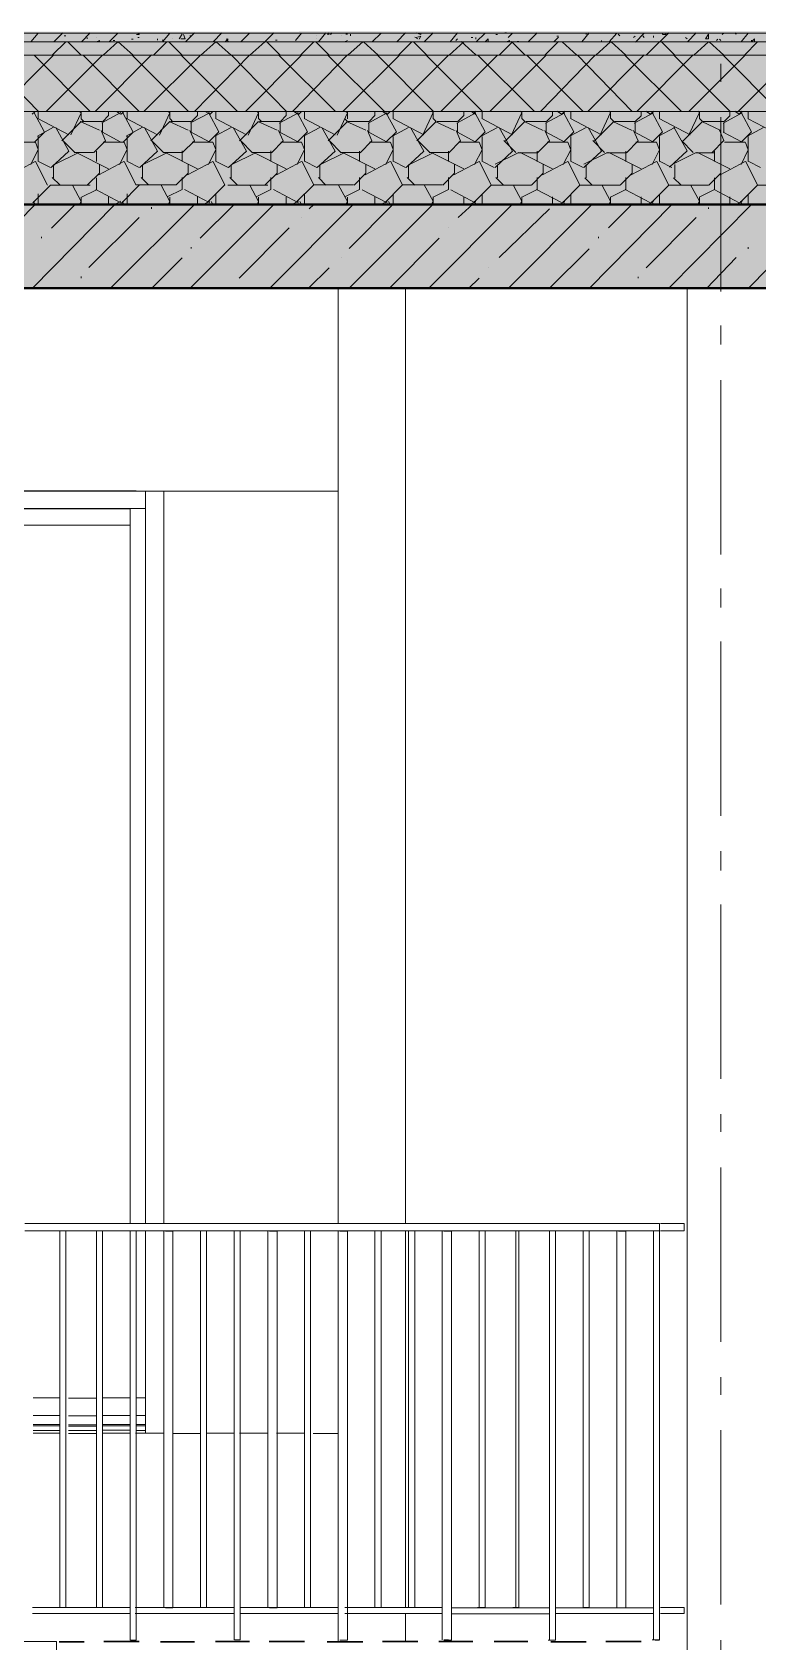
# Model space of a CAD drawing. Header units: millimetres. Extents: x -135211 to 49383, y -8033 to 228499.
# Drawn here: x -9722 to -7641, y 57055 to 61668 of the extents above; entities that cross this region are included whole.
import ezdxf

# ---------------------------------------------------------------- set-up
doc = ezdxf.new("R2010")
doc.units = ezdxf.units.MM
doc.layers.add('PDF _Геометрия', color=7, linetype='Continuous', true_color=0x1d1d1d)
doc.layers.add('PDF _Сплошная заливка', color=7, linetype='Continuous', true_color=0xffffff)

msp = doc.modelspace()

# ---------------------------------------------------------------- hatches: boundary and pattern name
at = {"layer": 'PDF _Сплошная заливка', "transparency": 33554559}
h = msp.add_hatch(color=256, dxfattribs=at)
h.paths.add_polyline_path([(-25691.9, 61763.6), (-25780.5, 61766.9), (-25912.9, 61766.9), (-25912.9, 61742.4), (-25806.2, 61742.4), (-25691.9, 61738.2), (-25581.8, 61734), (-25353.2, 61725.5), (-25243.2, 61721.3), (-25014.6, 61712.8), (-24904.5, 61708.6), (-24676, 61700.1), (-24565.9, 61695.9), (-24451.6, 61691.6), (-24341.5, 61687.4), (-24227.2, 61683.2), (-24117.2, 61679), (-24002.9, 61674.7), (-23892.8, 61670.5), (-23892.8, 61695.9), (-24002.9, 61700.1), (-24117.2, 61704.3), (-24227.2, 61708.6), (-24455.8, 61717), (-24565.9, 61721.3), (-24680.2, 61725.5), (-24790.2, 61729.7), (-25018.8, 61738.2), (-25128.9, 61742.4), (-25243.2, 61746.7), (-25353.2, 61750.9), (-25581.8, 61759.4)])
h.paths.add_polyline_path([(-263.8, 61742.4), (-263.8, 61766.9), (-569.8, 61766.9), (-763.3, 61763.6), (-1017.3, 61759.4), (-1267.1, 61755.1), (-1521.1, 61750.9), (-2020.6, 61742.4), (-2274.5, 61738.2), (-2524.3, 61734), (-2778.3, 61729.7), (-3028, 61725.5), (-3282, 61721.3), (-3781.5, 61712.8), (-4035.5, 61708.6), (-4285.3, 61704.3), (-4539.2, 61700.1), (-5038.7, 61691.6), (-5292.7, 61687.4), (-5542.5, 61683.2), (-5796.5, 61679), (-6046.2, 61674.7), (-6300.2, 61670.5), (-22601.7, 61666.3), (-22601.7, 61640.9), (-6300.2, 61645.1), (-6046.2, 61649.3), (-5796.5, 61653.6), (-5542.5, 61657.8), (-5292.7, 61662), (-5038.7, 61666.3), (-4539.2, 61674.7), (-4285.3, 61679), (-4035.5, 61683.2), (-3781.5, 61687.4), (-3282, 61695.9), (-3028, 61700.1), (-2778.3, 61704.3), (-2524.3, 61708.6), (-2274.5, 61712.8), (-2020.6, 61717), (-1521.1, 61725.5), (-1267.1, 61729.7), (-1017.3, 61734), (-763.3, 61738.2), (-513.6, 61742.4)])
h = msp.add_hatch(color=256, dxfattribs=at)
h.paths.add_polyline_path([(-25691.9, 61738.2), (-25779.1, 61741.4), (-25912.9, 61741.4), (-25912.9, 61704.3), (-25806.2, 61704.3), (-25691.9, 61700.1), (-25581.8, 61695.9), (-25353.2, 61687.4), (-25243.2, 61683.2), (-25014.6, 61674.7), (-24904.5, 61670.5), (-24676, 61662), (-24565.9, 61657.8), (-24451.6, 61653.6), (-24341.5, 61649.3), (-24227.2, 61645.1), (-24117.2, 61640.9), (-24002.9, 61636.6), (-23892.8, 61632.4), (-23892.8, 61670.5), (-24002.9, 61674.7), (-24117.2, 61679), (-24227.2, 61683.2), (-24455.8, 61691.6), (-24565.9, 61695.9), (-24680.2, 61700.1), (-24790.2, 61704.3), (-25018.8, 61712.8), (-25128.9, 61717), (-25243.2, 61721.3), (-25353.2, 61725.5), (-25581.8, 61734)])
h.paths.add_polyline_path([(-263.8, 61704.3), (-263.8, 61741.4), (-572.7, 61741.4), (-763.3, 61738.2), (-1017.3, 61734), (-1267.1, 61729.7), (-1521.1, 61725.5), (-2020.6, 61717), (-2274.5, 61712.8), (-2524.3, 61708.6), (-2778.3, 61704.3), (-3028, 61700.1), (-3282, 61695.9), (-3781.5, 61687.4), (-4035.5, 61683.2), (-4285.3, 61679), (-4539.2, 61674.7), (-5038.7, 61666.3), (-5292.7, 61662), (-5542.5, 61657.8), (-5796.5, 61653.6), (-6046.2, 61649.3), (-6300.2, 61645.1), (-22601.7, 61640.9), (-22601.7, 61602.8), (-6300.2, 61607), (-6046.2, 61611.2), (-5796.5, 61615.5), (-5542.5, 61619.7), (-5292.7, 61623.9), (-5038.7, 61628.2), (-4539.2, 61636.6), (-4285.3, 61640.9), (-4035.5, 61645.1), (-3781.5, 61649.3), (-3282, 61657.8), (-3028, 61662), (-2778.3, 61666.3), (-2524.3, 61670.5), (-2274.5, 61674.7), (-2020.6, 61679), (-1521.1, 61687.4), (-1267.1, 61691.6), (-1017.3, 61695.9), (-763.3, 61700.1), (-513.6, 61704.3)])
h = msp.add_hatch(color=256, dxfattribs=at)
h.paths.add_polyline_path([(-25691.9, 61700.1), (-25779.3, 61703.4), (-25912.9, 61703.4), (-25912.9, 61543.5), (-25806.2, 61543.5), (-25691.9, 61539.3), (-25581.8, 61535), (-25353.2, 61526.6), (-25243.2, 61522.3), (-25014.6, 61513.9), (-24904.5, 61509.6), (-24676, 61501.2), (-24565.9, 61496.9), (-24451.6, 61492.7), (-24341.5, 61488.5), (-24227.2, 61484.2), (-24117.2, 61480), (-24002.9, 61475.8), (-23892.8, 61471.5), (-23892.8, 61632.4), (-24002.9, 61636.6), (-24117.2, 61640.9), (-24227.2, 61645.1), (-24455.8, 61653.6), (-24565.9, 61657.8), (-24680.2, 61662), (-24790.2, 61666.3), (-25018.8, 61674.7), (-25128.9, 61679), (-25243.2, 61683.2), (-25353.2, 61687.4), (-25581.8, 61695.9)])
h.paths.add_polyline_path([(-263.8, 61543.5), (-263.8, 61703.4), (-572.3, 61703.4), (-763.3, 61700.1), (-1017.3, 61695.9), (-1267.1, 61691.6), (-1521.1, 61687.4), (-2020.6, 61679), (-2274.5, 61674.7), (-2524.3, 61670.5), (-2778.3, 61666.3), (-3028, 61662), (-3282, 61657.8), (-3781.5, 61649.3), (-4035.5, 61645.1), (-4285.3, 61640.9), (-4539.2, 61636.6), (-5038.7, 61628.2), (-5292.7, 61623.9), (-5542.5, 61619.7), (-5796.5, 61615.5), (-6046.2, 61611.2), (-6300.2, 61607), (-22601.7, 61602.8), (-22601.7, 61441.9), (-6300.2, 61446.1), (-6046.2, 61450.4), (-5796.5, 61454.6), (-5542.5, 61458.8), (-5292.7, 61463.1), (-5038.7, 61467.3), (-4539.2, 61475.8), (-4285.3, 61480), (-4035.5, 61484.2), (-3781.5, 61488.5), (-3282, 61496.9), (-3028, 61501.2), (-2778.3, 61505.4), (-2524.3, 61509.6), (-2274.5, 61513.9), (-2020.6, 61518.1), (-1521.1, 61526.6), (-1267.1, 61530.8), (-1017.3, 61535), (-763.3, 61539.3), (-513.6, 61543.5)])
h = msp.add_hatch(color=256, dxfattribs=at)
h.paths.add_polyline_path([(-25691.9, 61539.3), (-25779.5, 61542.5), (-25912.9, 61542.5), (-25912.9, 61175.2), (-23892.8, 61175.2), (-23892.8, 61471.5), (-24002.9, 61475.8), (-24117.2, 61480), (-24227.2, 61484.2), (-24455.8, 61492.7), (-24565.9, 61496.9), (-24680.2, 61501.2), (-24790.2, 61505.4), (-25018.8, 61513.9), (-25128.9, 61518.1), (-25243.2, 61522.3), (-25353.2, 61526.6), (-25581.8, 61535)])
h.paths.add_polyline_path([(-263.8, 61175.2), (-263.8, 61542.5), (-571.9, 61542.5), (-763.3, 61539.3), (-1017.3, 61535), (-1267.1, 61530.8), (-1521.1, 61526.6), (-2020.6, 61518.1), (-2274.5, 61513.9), (-2524.3, 61509.6), (-2778.3, 61505.4), (-3028, 61501.2), (-3282, 61496.9), (-3781.5, 61488.5), (-4035.5, 61484.2), (-4285.3, 61480), (-4539.2, 61475.8), (-5038.7, 61467.3), (-5292.7, 61463.1), (-5542.5, 61458.8), (-5796.5, 61454.6), (-6046.2, 61450.4), (-6300.2, 61446.1), (-22601.7, 61441.9), (-22601.7, 61175.2)])
h = msp.add_hatch(color=256, dxfattribs=at)
h.paths.add_polyline_path([(-89594.3, 60933.9), (-89594.3, 61174.9), (-103546, 61174.9), (-103546, 60933.9)])
h.paths.add_polyline_path([(146.8, 60933.9), (146.8, 61174.9), (-22999.7, 61174.9), (-22999.7, 60933.9)])
h.paths.add_polyline_path([(-23351, 60933.9), (-23351, 61174.9), (-26352.2, 61174.9), (-26352.2, 60933.9)])
h.paths.add_polyline_path([(-26398.8, 60933.9), (-26398.8, 61174.9), (-44097.3, 61174.9), (-44097.3, 60933.9)])
h.paths.add_polyline_path([(-45350.3, 60933.9), (-45350.3, 61174.9), (-51128.4, 61174.9), (-51128.4, 60933.9)])
h.paths.add_polyline_path([(-77398.8, 60933.9), (-77398.8, 61174.9), (-79396.8, 61174.9), (-79396.8, 60933.9)])
h.paths.add_polyline_path([(-82897.6, 60933.9), (-82897.6, 61174.9), (-86097.8, 61174.9), (-86097.8, 60933.9)])

# ---------------------------------------------------------------- linework, layer by layer
at = {"layer": 'PDF _Геометрия', "color": 7, "lineweight": 40}
for points in [[(-96.7, 62372.5), (-96.7, 61174.5), (-22994.2, 61174.5)], [(-22998.7, 60933.8), (-351.1, 60933.8), (-351.1, 60353.8)]]:
    msp.add_lwpolyline(points, dxfattribs=at)
at = {"layer": 'PDF _Геометрия', "color": 7, "lineweight": 9}
for points in [[(-22594, 61174.2), (-254.6, 61174.2), (-254.6, 61542.5), (-254.6, 61703.4), (-254.6, 61741.4), (-254.6, 61766.9), (-254.6, 61771.1), (-254.6, 61775.3), (-254.6, 62372.2), (-258.7, 62372.2)], [(-7747.7, 61526), (-7747.7, 61576.8)], [(-7747.7, 60924.9), (-7747.7, 61424.4)], [(-8844.4, 60932.9), (-8844.4, 58253.2), (-8844.4, 60932.9), (-10626.7, 60932.9)], [(-7844.2, 60932.8), (-7844.2, 52855.5), (-7844.2, 52893.6), (-7844.2, 53041.7), (-7844.2, 53194.2), (-7844.2, 53342.3), (-7844.2, 53490.5), (-7844.2, 53642.9), (-7844.2, 53791.1), (-7844.2, 53943.4), (-7844.2, 54091.6), (-9541.6, 54091.6)], [(-8850.1, 60933.7), (-8651.4, 60933.7), (-8651.4, 58254)], [(-8849.4, 60933.5), (-8747.9, 60933.5)], [(-8546.1, 60933.7), (-8749.5, 60933.7)], [(-7840.6, 60932.9), (-7142.2, 60932.9), (-7142.2, 52855.6)], [(-7747.7, 60772.5), (-7747.7, 60827.5)], [(-7747.7, 60171.4), (-7747.7, 60670.9)], [(-11744.4, 60352.9), (-8844.4, 60352.9), (-9344.2, 60352.9)], [(-9423.5, 60353.4), (-10308.2, 60353.4)], [(-9397.2, 60302.5), (-9397.2, 59002.8), (-9397.2, 58253.5), (-9397.2, 59002.8), (-9397.2, 60277), (-9397.2, 60353.2)], [(-9344.5, 58253.3), (-9344.5, 59002.6), (-9344.5, 60276.9), (-9344.5, 60353)], [(-9423.5, 60302.6), (-10308.2, 60302.6)], [(-10279.3, 60302.1), (-9441, 60302.1), (-9441, 60255.5), (-10279.3, 60255.5)], [(-9443.5, 60302.5), (-9397.2, 60302.5), (-9405.5, 60302.5)], [(-9441, 60302.1), (-9441, 59002.4), (-9441, 58253.2)], [(-7747.7, 60019), (-7747.7, 60074)], [(-7747.7, 59422.2), (-7747.7, 59921.7)], [(-7747.7, 59265.5), (-7747.7, 59320.6)], [(-7747.7, 58668.6), (-7747.7, 59168.2)], [(-7747.7, 58516.2), (-7747.7, 58567)], [(-7747.7, 57915.1), (-7747.7, 58414.6)], [(-9743.2, 58254.1), (-7923.1, 58254.1), (-7923.1, 58232.9), (-9743.2, 58232.9)], [(-9646.5, 58233), (-9625.3, 58233), (-9625.3, 57153.5), (-9646.5, 57153.5)], [(-9642.8, 58232.4), (-9642.8, 57152.9)], [(-9541.3, 58232.4), (-9520, 58232.4), (-9520, 57152.9), (-9541.3, 57152.9)], [(-9537.6, 58231.9), (-9537.6, 57152.3)], [(-9441, 58232.6), (-9441, 57060)], [(-9441, 58232), (-9441, 57753.6)], [(-9440.2, 58232.5), (-9423.5, 58232.5), (-9423.5, 57060)], [(-9397.2, 57652.4), (-9397.2, 57728.7), (-9397.2, 58232.4), (-9397.2, 57754), (-9397.2, 57703.2), (-9422.2, 57703.2), (-9397.2, 57703.2), (-9422.2, 57703.2)], [(-9344.5, 58232.7), (-9344.5, 57153.3)], [(-9344.5, 57652.2), (-9344.5, 57728.4), (-9344.5, 58232.1)], [(-9339.5, 58232), (-9318.2, 58232), (-9318.2, 57152.5), (-9339.5, 57152.5)], [(-9243, 58232.7), (-9221.7, 58232.7), (-9221.7, 57153.3), (-9243, 57153.3)], [(-9239.2, 58232.2), (-9239.2, 57152.7)], [(-9142.7, 58232.9), (-9142.7, 57060.3)], [(-9141.9, 58232.8), (-9125.2, 58232.8), (-9125.2, 57060.3)], [(-9046.2, 58233.1), (-9046.2, 57153.6)], [(-9041.2, 58232.3), (-9019.9, 58232.3), (-9019.9, 57152.8), (-9041.2, 57152.8)], [(-8944.7, 58233), (-8923.4, 58233), (-8923.4, 57153.6), (-8944.7, 57153.6)], [(-8940.9, 58232.5), (-8940.9, 57153.1)], [(-8844.4, 58232.6), (-8844.4, 57060)], [(-8839.5, 58231.9), (-8818.1, 58231.9), (-8818.1, 57059.3), (-8839.5, 57059.3)], [(-8743, 58232.7), (-8721.6, 58232.7), (-8721.6, 57153.2), (-8743, 57153.2)], [(-8739.1, 58232.1), (-8739.1, 57152.6)], [(-8651.4, 58232.9), (-8651.4, 57153.4)], [(-8642.6, 58232.8), (-8642.6, 57153.4)], [(-8641.9, 58232.8), (-8625.1, 58232.8), (-8625.1, 57153.3), (-8641.9, 57153.3)], [(-8546.1, 58232.9), (-8546.1, 57060.4)], [(-8541.2, 58232.2), (-8519.8, 58232.2), (-8519.8, 57059.6), (-8541.2, 57059.6)], [(-8444.7, 58233), (-8423.3, 58233), (-8423.3, 57153.5), (-8444.7, 57153.5)], [(-8440.8, 58232.4), (-8440.8, 57153)], [(-8343.6, 58233.1), (-8326.7, 58233.1), (-8326.7, 57153.6), (-8343.6, 57153.6)], [(-8335.5, 58231.9), (-8335.5, 57152.4)], [(-8242.9, 58232.5), (-8221.5, 58232.5), (-8221.5, 57059.9), (-8242.9, 57059.9)], [(-8239, 58232), (-8239, 57059.4)], [(-8142.5, 58232.8), (-8142.5, 57153.3)], [(-8141.8, 58232.6), (-8124.9, 58232.6), (-8124.9, 57153.2), (-8141.8, 57153.2)], [(-8046, 58232.9), (-8046, 57153.4)], [(-8041.2, 58232.2), (-8019.6, 58232.2), (-8019.6, 57152.6), (-8041.2, 57152.6)], [(-7944.7, 58232.9), (-7923.1, 58232.9), (-7923.1, 57060.3), (-7944.7, 57060.3)], [(-7940.7, 58232.4), (-7940.7, 57059.8)], [(-7923.1, 58232.9), (-7923.1, 58254.1)], [(-7920.6, 58253.7), (-7852.9, 58253.7), (-7852.9, 58232.5), (-7920.6, 58232.5)], [(-7852.9, 58249.5), (-7852.9, 58236.7)], [(-7747.7, 57762.7), (-7747.7, 57813.5)], [(-9642.8, 57754), (-9719.4, 57754)], [(-9537.6, 57753.5), (-9618, 57753.5)], [(-9445.6, 57754.2), (-9441, 57754.2), (-9521.5, 57754.2)], [(-9642.8, 57703.3), (-9719.4, 57703.3)], [(-9537.6, 57702.7), (-9618, 57702.7)], [(-9441, 57703.4), (-9521.5, 57703.4)], [(-7747.7, 57161.6), (-7747.7, 57661.1)], [(-9642.8, 57652.5), (-9719.4, 57652.5)], [(-9537.6, 57651.9), (-9618, 57651.9)], [(-9441, 57652.6), (-9521.5, 57652.6)], [(-9349.1, 57652.8), (-9344.5, 57652.8), (-9425.1, 57652.8)], [(-9720.5, 57153.2), (-9441, 57153.2), (-9441, 57136.2), (-9720.5, 57136.2)], [(-9426.6, 57153.5), (-9142.7, 57153.5), (-9142.7, 57136.6), (-9426.6, 57136.6)], [(-9423.5, 57136.1), (-9423.5, 57153.1)], [(-9125.2, 57136.4), (-9125.2, 57153.4)], [(-9123.7, 57153.2), (-8844.4, 57153.2), (-8844.4, 57136.3), (-9123.7, 57136.3)], [(-8825.2, 57153.5), (-8546.1, 57153.5), (-8546.1, 57136.6), (-8825.2, 57136.6)], [(-8519.8, 57135.8), (-8519.8, 57152.7)], [(-8221.5, 57136.2), (-8221.5, 57153.1)], [(-8220.4, 57152.8), (-7940.7, 57152.8), (-7940.7, 57135.9), (-8220.4, 57135.9)], [(-7923.1, 57136.5), (-7923.1, 57153.4)], [(-7852.9, 57153), (-7920.6, 57153)], [(-8818.1, 57135.5), (-8818.1, 57152.4)], [(-8651.4, 57136.5), (-8651.4, 57056.1)], [(-8518.1, 57152.5), (-8239, 57152.5), (-8239, 57135.6), (-8518.1, 57135.6)], [(-7852.9, 57136.1), (-7920.6, 57136.1)], [(-9651.6, 57056.2), (-9651.6, 56975.8), (-9651.6, 57039.3), (-9651.6, 57047.8), (-9651.6, 57056.2), (-22900.9, 57056.2)], [(-8826.9, 57059.9), (-8839.8, 57059.9)], [(-8528.5, 57060.3), (-8541.5, 57060.3)], [(-8221.5, 57059.3), (-8234.5, 57059.3)], [(-7923.1, 57059.6), (-7936.2, 57059.6)], [(-7747.7, 57009.2), (-7747.7, 57060)]]:
    msp.add_lwpolyline(points, dxfattribs=at)
at = {"layer": 'PDF _Геометрия', "color": 7, "lineweight": 20}
for points in [[(-6291.2, 61665.2), (-22594.1, 61665.2)], [(-6291.2, 61639.8), (-22594.1, 61639.8)], [(-6291.2, 61601.7), (-22594.1, 61601.7)], [(-6291.2, 61440.9), (-22594.1, 61440.9)]]:
    msp.add_lwpolyline(points, dxfattribs=at)
at = {"layer": 'PDF _Геометрия', "lineweight": 9}
for points in [[(-9725.5, 61639.9), (-9704.3, 61665.3)], [(-9663.2, 61602.5), (-9625.3, 61640.6)], [(-9659.9, 61640.6), (-9634.1, 61666)], [(-9629.8, 61657), (-9625.3, 61657)], [(-9581.4, 61602.3), (-9619.4, 61640.5)], [(-9580.1, 61640.3), (-9555.1, 61665.7)], [(-9563.9, 61652.6), (-9563.9, 61648.4)], [(-9537.6, 61653.5), (-9537.6, 61653.5)], [(-9537.1, 61640.2), (-9528.8, 61644.4), (-9528.8, 61640.2)], [(-9518.6, 61601.9), (-9476.1, 61640)], [(-9501.2, 61640), (-9476.1, 61665.4)], [(-9489.5, 61644.2), (-9484.9, 61644.2)], [(-9432.3, 61601.7), (-9474.8, 61639.8)], [(-9436.8, 61648.3), (-9432.3, 61648.3)], [(-9423.1, 61661.4), (-9414.7, 61661.4), (-9414.7, 61665.7)], [(-9419.3, 61660.9), (-9414.7, 61665.1)], [(-9419.3, 61652.9), (-9414.7, 61652.9)], [(-9419.3, 61652.5), (-9414.7, 61652.5)], [(-9373.8, 61601.9), (-9335.8, 61639.9)], [(-9362.1, 61644.7), (-9362.1, 61649)], [(-9349.1, 61644.7), (-9344.5, 61644.7)], [(-9348.3, 61639.9), (-9327, 61665.3)], [(-9291.9, 61601.7), (-9329.9, 61639.8)], [(-9318.2, 61648.8), (-9318.2, 61648.8)], [(-9300.2, 61649.2), (-9291.9, 61661.9)], [(-9296, 61648.7), (-9283.1, 61648.7), (-9287.7, 61661.4)], [(-9281.9, 61640.6), (-9256.8, 61666)], [(-9270.1, 61657.1), (-9265.6, 61657.1)], [(-9248, 61640.1), (-9248, 61640.1)], [(-9238, 61602.2), (-9195.4, 61640.3)], [(-9202.9, 61640.3), (-9177.8, 61665.7)], [(-9151.5, 61602), (-9194.1, 61640.2)], [(-9168.6, 61640.2), (-9160.3, 61648.6)], [(-9160.3, 61640.7), (-9164.8, 61649.2)], [(-9124, 61639.9), (-9098.9, 61665.3)], [(-9097.6, 61602.1), (-9055, 61640.2)], [(-9053.8, 61640.7), (-9028.7, 61666)], [(-9011.1, 61602), (-9049.2, 61640.1)], [(-9024.5, 61644.8), (-9019.9, 61644.8)], [(-8966.5, 61644.1), (-8949.7, 61665.2)], [(-8952.7, 61602), (-8914.6, 61640.2)], [(-8870.7, 61601.9), (-8908.9, 61640)], [(-8905.8, 61657.1), (-8905.8, 61657.1)], [(-8905.8, 61648.6), (-8905.8, 61648.6)], [(-8900.9, 61640.5), (-8879.5, 61665.9)], [(-8875.3, 61661.6), (-8870.7, 61665.9)], [(-8875.3, 61665.4), (-8870.7, 61661.2)], [(-8866.5, 61661.6), (-8862, 61665.9)], [(-8835.6, 61657.3), (-8835.6, 61657.3)], [(-8826.5, 61640.3), (-8818.1, 61644.5)], [(-8822.7, 61661.9), (-8818.1, 61661.9)], [(-8816.2, 61602.5), (-8774.2, 61640.6)], [(-8809.3, 61657.6), (-8809.3, 61661.9)], [(-8730.3, 61602.3), (-8772.3, 61640.4)], [(-8746.8, 61639.8), (-8721.6, 61665.3)], [(-8676.6, 61640.6), (-8651.4, 61665.9)], [(-8672, 61602.4), (-8633.8, 61640.5)], [(-8590, 61602.2), (-8628.2, 61640.3)], [(-8624.7, 61653.1), (-8616.3, 61648.9)], [(-8620.5, 61665.8), (-8607.5, 61661.6), (-8607.5, 61665.8)], [(-8620.5, 61652.6), (-8607.5, 61656.8), (-8612.1, 61648.3)], [(-8616.3, 61665.3), (-8616.3, 61665.3)], [(-8597.6, 61640.2), (-8572.4, 61665.7)], [(-8546.1, 61640.6), (-8546.1, 61640.6)], [(-8526.8, 61601.8), (-8484.7, 61639.9)], [(-8523.6, 61640.4), (-8502.2, 61665.8)], [(-8506.8, 61644.2), (-8502.2, 61648.4)], [(-8449.6, 61602.7), (-8491.7, 61640.7)], [(-8462.9, 61653), (-8458.4, 61653)], [(-8449.6, 61648.2), (-8449.6, 61652.4)], [(-8448.5, 61640.1), (-8423.3, 61665.5)], [(-8422.9, 61640.1), (-8414.5, 61648.6), (-8414.5, 61640.1)], [(-8392.8, 61661.2), (-8388.2, 61661.2)], [(-8382.6, 61601.7), (-8344.3, 61639.8)], [(-8370.6, 61639.9), (-8370.6, 61639.9)], [(-8366.4, 61665.8), (-8361.8, 61665.8)], [(-8361.5, 61639.8), (-8353.1, 61644.1), (-8353.1, 61639.8)], [(-8357.3, 61652.5), (-8344.3, 61665.2)], [(-8309.2, 61602.6), (-8347.5, 61640.7)], [(-8331.3, 61640.7), (-8326.7, 61640.7)], [(-8299.4, 61640.5), (-8274.1, 61665.9)], [(-8251, 61602.7), (-8212.7, 61640.8)], [(-8225.7, 61640.8), (-8212.7, 61653.4)], [(-8217.3, 61656.7), (-8212.7, 61656.7)], [(-8160, 61602), (-8202.2, 61640.1)], [(-8146.4, 61640.4), (-8124.9, 61665.8)], [(-8133.7, 61665.8), (-8133.7, 61661.6)], [(-8105.7, 61602.1), (-8063.5, 61640.2)], [(-8089.8, 61640.3), (-8089.8, 61644.5)], [(-8067.5, 61640.1), (-8046, 61665.5)], [(-8019.6, 61601.9), (-8061.9, 61640)], [(-8059.3, 61640.1), (-8054.7, 61640.1)], [(-8041.8, 61661.7), (-8037.2, 61657.5)], [(-7997.9, 61652.6), (-7993.3, 61656.8)], [(-7993.3, 61648.8), (-7993.3, 61648.8)], [(-7992.4, 61639.7), (-7967, 61665.2)], [(-7971.6, 61657.2), (-7967, 61652.9)], [(-7961.6, 61601.9), (-7923.1, 61640.1)], [(-7940.7, 61657.1), (-7940.7, 61652.8)], [(-7922.2, 61640.5), (-7896.8, 61665.9)], [(-7879.3, 61601.8), (-7917.7, 61639.9)], [(-7914.4, 61661.2), (-7914.4, 61665.4)], [(-7914, 61661.2), (-7905.6, 61661.2), (-7905.6, 61665.4)], [(-7879.3, 61665.3), (-7879.3, 61665.3)], [(-7848.8, 61653), (-7844.2, 61648.7)], [(-7843.2, 61640.2), (-7817.8, 61665.6)], [(-7825.1, 61602.4), (-7782.8, 61640.4)], [(-7738.9, 61602.2), (-7781.2, 61640.3)], [(-7760.3, 61644.1), (-7756.4, 61648.3)], [(-7751.5, 61648.3), (-7747.7, 61644.1)], [(-7743.5, 61661), (-7738.9, 61665.2)], [(-7707.6, 61666), (-7703.8, 61661.8), (-7703.8, 61666)], [(-7689.5, 61640), (-7668.7, 61665.5)], [(-7680.1, 61602.3), (-7642.4, 61640.4)], [(-7659.9, 61644.7), (-7659.9, 61640.5)], [(-7659.6, 61640), (-7651.1, 61648.4), (-7651.1, 61640)], [(-9704.3, 61420.3), (-9704.3, 61441.5), (-9861.1, 61602.4)], [(-9821.1, 61441.3), (-9660.4, 61602.1)], [(-9555.1, 61440.8), (-9715.9, 61601.7)], [(-9680.9, 61441.2), (-9520, 61602.1)], [(-9414.7, 61440.8), (-9575.7, 61601.7)], [(-9540.7, 61441.7), (-9379.6, 61602.5)], [(-9274.3, 61441.2), (-9435.5, 61602.1)], [(-9400.5, 61441.5), (-9239.2, 61602.4)], [(-9134, 61441.1), (-9294.6, 61602)], [(-9255.7, 61441.5), (-9098.9, 61602.3)], [(-8993.6, 61441.1), (-9150.5, 61601.9)], [(-9110.5, 61440.8), (-8949.7, 61601.7)], [(-8853.2, 61441.5), (-9014.2, 61602.3)], [(-8974.5, 61441.8), (-8818.1, 61602.6)], [(-8712.8, 61441.4), (-8874, 61602.2)], [(-8830.1, 61441.2), (-8668.9, 61602)], [(-8572.4, 61420.6), (-8572.4, 61441.8), (-8733, 61602.6)], [(-8689.2, 61441.1), (-8528.5, 61602)], [(-8432, 61441.7), (-8592.8, 61602.6)], [(-8549, 61441.6), (-8388.2, 61602.4)], [(-8282.9, 61441.1), (-8443.8, 61602)], [(-8408.8, 61441.5), (-8247.8, 61602.3)], [(-8142.5, 61441), (-8303.6, 61601.8)], [(-8264, 61441.4), (-8107.4, 61602.2)], [(-8002.1, 61440.9), (-8158.8, 61601.8)], [(-8127.6, 61441.8), (-7967, 61602.6)], [(-7861.7, 61441.4), (-8022.4, 61602.2)], [(-7987.4, 61441.7), (-7826.6, 61602.6)], [(-7738.3, 61411.7), (-7721.3, 61428.6), (-7721.3, 61441.3), (-7882.2, 61602.1)], [(-7838.4, 61441.1), (-7677.5, 61601.9)], [(-7580.9, 61441.7), (-7742, 61602.5)], [(-7698.2, 61441), (-7537.1, 61601.9)], [(-9721.4, 61432.5), (-9713, 61441)], [(-9716.3, 61352), (-9686.7, 61381.6), (-9716.3, 61436.7)], [(-9616.5, 61373.9), (-9705.2, 61420.4)], [(-9636.8, 61356.8), (-9581.4, 61411.9)], [(-9611, 61373.3), (-9581.4, 61436.7), (-9586, 61441)], [(-9528.8, 61386.7), (-9584.2, 61412.2)], [(-9581.4, 61419.8), (-9581.4, 61441)], [(-9572.7, 61411.3), (-9581, 61419.8)], [(-9579.2, 61412.1), (-9520, 61412.1)], [(-9522, 61407.6), (-9467.4, 61437.3)], [(-9520, 61382), (-9520, 61407.3)], [(-9519.2, 61412), (-9502.5, 61428.9), (-9502.5, 61441.7)], [(-9467.4, 61432.5), (-9480.3, 61441)], [(-9466.9, 61432.5), (-9458.6, 61441)], [(-9461.9, 61352), (-9432.3, 61381.6), (-9461.9, 61436.6)], [(-9362.1, 61373.8), (-9451, 61420.4)], [(-9449.8, 61420.3), (-9449.8, 61441.4)], [(-9381.7, 61356.7), (-9327, 61411.8)], [(-9356.6, 61373.2), (-9327, 61436.7), (-9331.5, 61440.9)], [(-9274.3, 61386.7), (-9329.1, 61412.1)], [(-9327, 61419.7), (-9327, 61440.9)], [(-9318.2, 61411.2), (-9326.6, 61419.7)], [(-9324.9, 61412), (-9265.6, 61412)], [(-9267.7, 61407.6), (-9212.9, 61437.2)], [(-9265.6, 61381.9), (-9265.6, 61407.3)], [(-9264.7, 61412), (-9248, 61428.9), (-9248, 61441.6)], [(-9212.9, 61432.5), (-9225.9, 61440.9)], [(-9216.3, 61352.9), (-9186.6, 61382.6), (-9216.3, 61437.6)], [(-9212.5, 61432.4), (-9204.1, 61440.9)], [(-9107.6, 61373.8), (-9196.7, 61420.4)], [(-9195.4, 61420.2), (-9195.4, 61441.4)], [(-9127.4, 61356.7), (-9072.5, 61411.7)], [(-9102.2, 61373.1), (-9072.5, 61436.6), (-9077.1, 61440.8)], [(-9019.9, 61386.6), (-9074.7, 61412)], [(-9072.5, 61419.7), (-9072.5, 61440.8)], [(-9063.8, 61411.2), (-9072.1, 61419.7)], [(-9070.5, 61412), (-9011.1, 61412)], [(-9013.4, 61407.5), (-8958.5, 61437.2)], [(-9011.1, 61381.9), (-9011.1, 61407.2)], [(-9010.3, 61411.9), (-8993.6, 61428.9), (-8993.6, 61441.5)], [(-8958.5, 61432.4), (-8971.4, 61440.9)], [(-8961.9, 61352.9), (-8932.1, 61382.5), (-8961.9, 61437.6)], [(-8958.1, 61432.4), (-8949.7, 61440.8)], [(-8853.2, 61373.7), (-8942.4, 61420.3)], [(-8940.9, 61420.1), (-8940.9, 61441.3)], [(-8873, 61356.6), (-8818.1, 61411.7)], [(-8847.9, 61373.1), (-8818.1, 61436.6), (-8822.7, 61440.8)], [(-8818.1, 61412.2), (-8826.5, 61420.6)], [(-8765.4, 61386.6), (-8820.4, 61411.9)], [(-8818.1, 61419.6), (-8818.1, 61440.8)], [(-8816.2, 61412), (-8756.7, 61412)], [(-8759, 61407.4), (-8704, 61437.1)], [(-8756.7, 61381.8), (-8756.7, 61407.2)], [(-8755.9, 61411.9), (-8739.1, 61428.8), (-8739.1, 61441.5)], [(-8704, 61432.3), (-8717, 61440.8)], [(-8707.5, 61352.9), (-8677.7, 61382.5), (-8707.5, 61437.5)], [(-8703.7, 61432.3), (-8695.3, 61440.8)], [(-8598.7, 61373.6), (-8687.4, 61420.2)], [(-8686.5, 61420.1), (-8686.5, 61441.3)], [(-8618.7, 61356.6), (-8563.6, 61411.6)], [(-8602.2, 61374.1), (-8572.4, 61437.5), (-8577, 61441.8)], [(-8563.6, 61412.1), (-8572, 61420.6)], [(-8511, 61386.5), (-8566.1, 61411.9)], [(-8561.1, 61411.8), (-8502.2, 61411.8)], [(-8504.7, 61407.4), (-8449.6, 61437)], [(-8502.2, 61381.7), (-8502.2, 61407.1)], [(-8501.5, 61411.8), (-8484.7, 61428.8), (-8484.7, 61441.5)], [(-8449.6, 61432.3), (-8462.6, 61440.8)], [(-8458, 61433.3), (-8449.6, 61441.8)], [(-8453.1, 61352.8), (-8423.3, 61382.4), (-8453.1, 61437.4)], [(-8344.3, 61373.6), (-8433.1, 61420.2)], [(-8432, 61420.1), (-8432, 61441.2)], [(-8364.4, 61356.5), (-8309.2, 61411.6)], [(-8347.9, 61374), (-8318, 61437.5), (-8322.6, 61441.8)], [(-8318, 61420.5), (-8318, 61441.8)], [(-8309.2, 61412.1), (-8317.6, 61420.5)], [(-8256.5, 61386.4), (-8311.7, 61411.8)], [(-8306.8, 61411.8), (-8247.8, 61411.8)], [(-8250.4, 61407.4), (-8195.1, 61437)], [(-8247.8, 61381.7), (-8247.8, 61407.1)], [(-8247.1, 61411.7), (-8230.2, 61428.7), (-8230.2, 61441.4)], [(-8203.9, 61433.3), (-8216.9, 61441.8)], [(-8203.6, 61433.2), (-8195.1, 61441.7)], [(-8198.7, 61352.7), (-8168.8, 61382.4), (-8198.7, 61437.4)], [(-8089.8, 61373.5), (-8178.9, 61420.1)], [(-8177.6, 61420), (-8177.6, 61441.1)], [(-8110, 61356.5), (-8054.7, 61411.5)], [(-8093.5, 61374), (-8063.5, 61437.5), (-8068.1, 61441.7)], [(-8063.5, 61420.5), (-8063.5, 61441.7)], [(-8054.7, 61412), (-8063.2, 61420.5)], [(-8002.1, 61386.4), (-8057.4, 61411.8)], [(-8052.5, 61411.8), (-7993.3, 61411.8)], [(-7996, 61407.3), (-7940.7, 61437)], [(-7993.3, 61381.7), (-7993.3, 61407)], [(-7992.7, 61411.7), (-7975.8, 61428.6), (-7975.8, 61441.3)], [(-7949.5, 61433.2), (-7962.5, 61441.7)], [(-7949.1, 61433.2), (-7940.7, 61441.7)], [(-7944.3, 61352.6), (-7914.4, 61382.3), (-7944.3, 61437.3)], [(-7835.4, 61373.5), (-7924.6, 61420.1)], [(-7923.1, 61419.9), (-7923.1, 61441.1)], [(-7855.7, 61356.4), (-7800.3, 61411.5)], [(-7839.1, 61373.9), (-7809.1, 61437.4), (-7813.7, 61441.6)], [(-7809.1, 61420.4), (-7809.1, 61441.6)], [(-7800.3, 61412), (-7808.8, 61420.4)], [(-7747.7, 61386.3), (-7802.3, 61411.7)], [(-7798.2, 61411.7), (-7738.9, 61411.7)], [(-7740.9, 61407.3), (-7686.2, 61436.9)], [(-7738.9, 61381.6), (-7738.9, 61407)], [(-7695, 61433.2), (-7707.3, 61441.6)], [(-7694.7, 61433.1), (-7686.2, 61441.6)], [(-7689.2, 61352.6), (-7659.9, 61382.2), (-7689.2, 61437.3)], [(-7580.9, 61373.5), (-7669.6, 61420)], [(-7668.7, 61419.9), (-7668.7, 61441)], [(-9772.1, 61352.6), (-9713, 61352.6)], [(-9725.5, 61289), (-9704.3, 61331.4), (-9712.6, 61352.5)], [(-9706.6, 61369.8), (-9660.4, 61395.2)], [(-9704.3, 61297.5), (-9704.3, 61369.5)], [(-9667.3, 61280.2), (-9616.5, 61326.8), (-9654.4, 61394.6)], [(-9599, 61322.5), (-9633.1, 61356.4)], [(-9545.4, 61322.7), (-9511.2, 61356.5), (-9524.1, 61386.2)], [(-9467.4, 61352.6), (-9522, 61382.3)], [(-9517.8, 61352.6), (-9458.6, 61352.6)], [(-9471.1, 61289), (-9449.8, 61331.4), (-9458.2, 61352.5)], [(-9452.3, 61369.8), (-9405.9, 61395.2)], [(-9449.8, 61297.5), (-9449.8, 61369.5)], [(-9413, 61280.2), (-9362.1, 61326.8), (-9400.1, 61394.5)], [(-9344.5, 61322.5), (-9378.7, 61356.3)], [(-9291, 61322.6), (-9256.8, 61356.4), (-9269.7, 61386.1)], [(-9212.9, 61352.5), (-9267.7, 61382.2)], [(-9263.5, 61352.5), (-9204.1, 61352.5)], [(-9216.7, 61289), (-9195.4, 61331.3), (-9203.7, 61352.5)], [(-9197.9, 61369.8), (-9151.5, 61395.1)], [(-9195.4, 61297.4), (-9195.4, 61369.4)], [(-9158.6, 61280.1), (-9107.6, 61326.7), (-9145.7, 61394.4)], [(-9090.1, 61322.4), (-9123.6, 61356.2)], [(-9035.9, 61322.5), (-9002.3, 61356.4), (-9015.3, 61386)], [(-8958.5, 61352.5), (-9013.4, 61382.1)], [(-9009.2, 61352.4), (-8949.7, 61352.4)], [(-8962.3, 61288.9), (-8940.9, 61331.3), (-8949.3, 61352.4)], [(-8943.6, 61369.7), (-8897.1, 61395.1)], [(-8940.9, 61297.4), (-8940.9, 61369.4)], [(-8904.3, 61280.1), (-8853.2, 61326.7), (-8891.3, 61394.4)], [(-8835.6, 61322.4), (-8869.2, 61356.2)], [(-8781.5, 61322.5), (-8747.9, 61356.3), (-8760.9, 61386)], [(-8704, 61352.4), (-8759, 61382.1)], [(-8754.8, 61352.4), (-8695.3, 61352.4)], [(-8707.9, 61288.9), (-8686.5, 61331.2), (-8694.9, 61352.4)], [(-8689.2, 61369.6), (-8642.6, 61395)], [(-8686.5, 61297.4), (-8686.5, 61369.3)], [(-8649.2, 61280.1), (-8598.7, 61326.6), (-8637, 61394.4)], [(-8581.2, 61322.3), (-8614.8, 61356.1)], [(-8527.1, 61322.4), (-8493.4, 61356.3), (-8506.5, 61386)], [(-8449.6, 61352.4), (-8504.7, 61382)], [(-8499.7, 61352.4), (-8440.8, 61352.4)], [(-8453.5, 61288.8), (-8432, 61331.1), (-8440.4, 61352.3)], [(-8434.9, 61369.6), (-8388.2, 61394.9)], [(-8432, 61297.3), (-8432, 61369.2)], [(-8394.8, 61280), (-8344.3, 61326.6), (-8382.6, 61394.3)], [(-8335.5, 61323.2), (-8369.2, 61357.2)], [(-8272.7, 61322.4), (-8239, 61356.2), (-8252, 61385.9)], [(-8195.1, 61352.3), (-8250.4, 61382)], [(-8245.4, 61352.3), (-8186.4, 61352.3)], [(-8199.1, 61288.7), (-8177.6, 61331.1), (-8186, 61352.2)], [(-8180.5, 61369.5), (-8133.7, 61394.9)], [(-8177.6, 61297.2), (-8177.6, 61369.2)], [(-8140.5, 61279.9), (-8089.8, 61326.5), (-8128.2, 61394.3)], [(-8081.1, 61323.2), (-8114.8, 61357.1)], [(-8018.4, 61322.3), (-7984.6, 61356.2), (-7997.6, 61385.8)], [(-7940.7, 61352.3), (-7996, 61381.9)], [(-7991.1, 61352.2), (-7931.9, 61352.2)], [(-7944.7, 61288.7), (-7923.1, 61331.1), (-7931.6, 61352.2)], [(-7926.2, 61369.4), (-7879.3, 61394.9)], [(-7923.1, 61297.2), (-7923.1, 61369.1)], [(-7894.9, 61280.9), (-7844.2, 61327.5), (-7882.6, 61395.2)], [(-7826.6, 61323.2), (-7860.5, 61357)], [(-7772.8, 61323.3), (-7738.9, 61357.1), (-7751.2, 61386.8)], [(-7686.2, 61352.2), (-7740.9, 61381.8)], [(-7736.8, 61352.2), (-7677.5, 61352.2)], [(-7689.5, 61288.7), (-7668.7, 61331), (-7677.2, 61352.1)], [(-7671, 61369.4), (-7624.8, 61394.8)], [(-7668.7, 61297.2), (-7668.7, 61369.1)], [(-9657.7, 61288.6), (-9590.2, 61322.5)], [(-9601.7, 61322.8), (-9546.3, 61322.8)], [(-9502.5, 61276.5), (-9595.8, 61323.1)], [(-9537.6, 61296.9), (-9537.6, 61326.5)], [(-9403.4, 61288.5), (-9335.8, 61322.4)], [(-9346.6, 61322.8), (-9291.9, 61322.8)], [(-9248, 61276.5), (-9340.8, 61323.1)], [(-9291.9, 61297.8), (-9291.9, 61327.5)], [(-9149.1, 61288.5), (-9081.3, 61322.4)], [(-9092.3, 61322.7), (-9037.4, 61322.7)], [(-8993.6, 61276.5), (-9086.5, 61323)], [(-9037.4, 61297.8), (-9037.4, 61327.5)], [(-8894.8, 61288.4), (-8826.9, 61322.3)], [(-8838, 61322.6), (-8783, 61322.6)], [(-8739.1, 61276.4), (-8832.3, 61322.9)], [(-8783, 61297.7), (-8783, 61327.3)], [(-8640.5, 61288.4), (-8572.4, 61322.3)], [(-8583.6, 61322.6), (-8528.5, 61322.6)], [(-8484.7, 61276.3), (-8578, 61322.9)], [(-8528.5, 61297.7), (-8528.5, 61327.3)], [(-8394.2, 61289.3), (-8326.7, 61323.3)], [(-8329.3, 61322.5), (-8274.1, 61322.5)], [(-8230.2, 61276.3), (-8323, 61322.9)], [(-8274.1, 61297.6), (-8274.1, 61327.3)], [(-8139.9, 61289.3), (-8072.3, 61323.2)], [(-8074.9, 61322.5), (-8019.6, 61322.5)], [(-7975.8, 61276.3), (-8068.7, 61322.8)], [(-8019.6, 61297.6), (-8019.6, 61327.2)], [(-7885.5, 61289.2), (-7817.8, 61323.2)], [(-7820.6, 61322.4), (-7765.2, 61322.4)], [(-7721.3, 61276.2), (-7814.5, 61322.7)], [(-7765.2, 61297.5), (-7765.2, 61327.1)], [(-9785, 61259.5), (-9713, 61297.6)], [(-9677.9, 61229.7), (-9712, 61297.4)], [(-9669.2, 61280.5), (-9703.3, 61297.4)], [(-9660.4, 61250.8), (-9660.4, 61288.9)], [(-9562.9, 61230.1), (-9528.8, 61264), (-9528.8, 61289.4)], [(-9530.7, 61259.4), (-9458.6, 61297.6)], [(-9423.5, 61229.7), (-9457.7, 61297.4)], [(-9414.7, 61280.4), (-9448.9, 61297.3)], [(-9405.9, 61250.7), (-9405.9, 61288.8)], [(-9308.6, 61230), (-9274.3, 61263.9), (-9274.3, 61289.3)], [(-9276.4, 61259.4), (-9204.1, 61297.5)], [(-9169, 61229.6), (-9202.5, 61297.3)], [(-9160.3, 61280.4), (-9194.5, 61297.3)], [(-9151.5, 61250.7), (-9151.5, 61288.8)], [(-9053.4, 61230), (-9019.9, 61263.8), (-9019.9, 61289.3)], [(-9021.4, 61259.3), (-8949.7, 61297.5)], [(-8914.6, 61229.5), (-8948.2, 61297.3)], [(-8905.8, 61280.3), (-8939.4, 61297.3)], [(-8897.1, 61250.6), (-8897.1, 61288.8)], [(-8799, 61229.9), (-8765.4, 61263.8), (-8765.4, 61289.2)], [(-8767.1, 61259.3), (-8695.3, 61297.4)], [(-8660.2, 61229.5), (-8693.8, 61297.2)], [(-8651.4, 61280.3), (-8685, 61297.2)], [(-8642.6, 61250.6), (-8642.6, 61288.7)], [(-8544.7, 61229.9), (-8511, 61263.8), (-8511, 61289.2)], [(-8512.8, 61259.2), (-8440.8, 61297.3)], [(-8405.7, 61229.5), (-8439.4, 61297.1)], [(-8396.9, 61280.2), (-8430.6, 61297.1)], [(-8388.2, 61250.5), (-8388.2, 61288.6)], [(-8290.3, 61229.8), (-8256.5, 61263.7), (-8256.5, 61289.1)], [(-8258.5, 61259.2), (-8186.4, 61297.3)], [(-8151.3, 61229.4), (-8185, 61297.1)], [(-8142.5, 61280.1), (-8176.2, 61297.1)], [(-8133.7, 61250.5), (-8133.7, 61288.6)], [(-8035.9, 61229.7), (-8002.1, 61263.6), (-8002.1, 61289)], [(-8004.2, 61259.1), (-7931.9, 61297.2)], [(-7896.8, 61229.3), (-7930.6, 61297.1)], [(-7888, 61280.1), (-7921.9, 61297)], [(-7879.3, 61250.4), (-7879.3, 61288.5)], [(-7781.5, 61229.7), (-7747.7, 61263.6), (-7747.7, 61289)], [(-7749.1, 61259.1), (-7677.5, 61297.2)], [(-7642.4, 61229.3), (-7676.3, 61297)], [(-7633.6, 61280), (-7667.5, 61297)], [(-9719.9, 61178.4), (-9669.2, 61229.1)], [(-9669.7, 61229.2), (-9555.1, 61229.2)], [(-9642.8, 61230.1), (-9664.1, 61251.2)], [(-9586, 61174.2), (-9581.4, 61182.7), (-9606.5, 61229.3)], [(-9580, 61195.2), (-9537.6, 61216.4), (-9537.6, 61250.3)], [(-9467.4, 61178.5), (-9539.5, 61216.6)], [(-9465.6, 61178.3), (-9414.7, 61229.1)], [(-9423.5, 61230.2), (-9309.4, 61230.2)], [(-9388.4, 61230), (-9409.7, 61251.2)], [(-9331.5, 61174.2), (-9327, 61182.7), (-9352.1, 61229.3)], [(-9334.5, 61196.2), (-9291.9, 61217.4), (-9291.9, 61251.3)], [(-9212.9, 61178.5), (-9285.2, 61216.6)], [(-9220, 61179.3), (-9169, 61230.1)], [(-9160.5, 61229.1), (-9046.2, 61229.1)], [(-9134, 61230), (-9155.3, 61251.1)], [(-9077.1, 61174.1), (-9072.5, 61182.7), (-9097.7, 61229.2)], [(-9080.1, 61196.2), (-9037.4, 61217.4), (-9037.4, 61251.2)], [(-8958.5, 61178.4), (-9030.1, 61216.6)], [(-8965.7, 61179.3), (-8914.6, 61230.1)], [(-8915, 61230.1), (-8800.5, 61230.1)], [(-8879.5, 61229.9), (-8900.9, 61251.1)], [(-8822.7, 61174.1), (-8818.1, 61182.5), (-8843.3, 61229.2)], [(-8825, 61196.1), (-8783, 61217.3), (-8783, 61251.2)], [(-8704, 61178.4), (-8775.8, 61216.5)], [(-8710.6, 61179.2), (-8660.2, 61230)], [(-8660, 61230), (-8546.1, 61230)], [(-8625.1, 61229.8), (-8646.5, 61251)], [(-8577, 61175.1), (-8572.4, 61183.6), (-8597.6, 61230.2)], [(-8570.6, 61196.1), (-8528.5, 61217.3), (-8528.5, 61251.1)], [(-8449.6, 61178.3), (-8521.5, 61216.4)], [(-8456.2, 61179.2), (-8405.7, 61229.9)], [(-8405.8, 61229.9), (-8291.6, 61229.9)], [(-8370.6, 61229.8), (-8392.1, 61251)], [(-8322.6, 61175.1), (-8318, 61183.5), (-8343.2, 61230.1)], [(-8316.3, 61196), (-8274.1, 61217.2), (-8274.1, 61251.1)], [(-8203.9, 61179.3), (-8276, 61217.4)], [(-8201.9, 61179.1), (-8151.3, 61229.9)], [(-8151.6, 61229.9), (-8037.2, 61229.9)], [(-8116.2, 61229.7), (-8137.7, 61250.9)], [(-8068.1, 61175), (-8063.5, 61183.4), (-8088.9, 61230)], [(-8061.9, 61196), (-8019.6, 61217.2), (-8019.6, 61251)], [(-7949.5, 61179.2), (-8021.7, 61217.4)], [(-7947.5, 61179.1), (-7896.8, 61229.8)], [(-7897.4, 61229.9), (-7782.8, 61229.9)], [(-7861.7, 61229.7), (-7883.2, 61250.9)], [(-7813.7, 61175), (-7809.1, 61183.4), (-7834.5, 61230)], [(-7807.5, 61195.9), (-7765.2, 61217.1), (-7765.2, 61250.9)], [(-7695, 61179.2), (-7766.6, 61217.3)], [(-7693.2, 61179), (-7642.4, 61229.8)], [(-7642.4, 61229.8), (-7528.3, 61229.8)], [(-9950.2, 60933), (-9713, 61174.3), (-9717.6, 61182.8)], [(-9721.7, 60933.1), (-9484.9, 61174.4)], [(-9704.3, 61174.8), (-9704.3, 61204.4)], [(-9666.5, 61106.6), (-9599, 61174.3)], [(-9581.4, 61174.2), (-9581.4, 61195.4)], [(-9502.5, 61175), (-9502.5, 61196.2)], [(-9502.5, 61175), (-9502.5, 61175)], [(-9497.8, 60933.1), (-9256.8, 61174.4)], [(-9484.1, 61174.8), (-9467.4, 61183.3)], [(-9458.6, 61174.3), (-9463.1, 61182.8)], [(-9449.8, 61174.7), (-9449.8, 61204.3)], [(-9379.6, 61161.7), (-9379.6, 61166)], [(-9327, 61174.2), (-9327, 61195.4)], [(-9270.2, 60933.2), (-9028.7, 61174.5)], [(-9248, 61174.9), (-9248, 61196.1)], [(-9248, 61174.9), (-9248, 61174.9)], [(-9240.2, 61077.1), (-9142.7, 61174.5)], [(-9229.7, 61174.8), (-9212.9, 61183.2)], [(-9204.1, 61174.2), (-9208.7, 61182.7)], [(-9195.4, 61174.7), (-9195.4, 61204.3)], [(-9072.5, 61174.1), (-9072.5, 61195.3)], [(-9041.7, 60933.2), (-8800.5, 61174.6)], [(-8993.6, 61174.9), (-8993.6, 61196)], [(-8993.6, 61174.9), (-8993.6, 61174.9)], [(-8975.2, 61174.7), (-8958.5, 61183.2)], [(-8949.7, 61174.2), (-8954.3, 61182.7)], [(-8940.9, 61174.6), (-8940.9, 61204.2)], [(-8927.6, 61161.8), (-8914.6, 61174.5)], [(-8818.1, 61174.1), (-8818.1, 61195.3)], [(-8814, 60933.3), (-8572.4, 61174.6)], [(-8813.3, 61047.5), (-8686.5, 61174.6), (-8686.5, 61204.2)], [(-8739.1, 61174.8), (-8739.1, 61195.9)], [(-8739.1, 61174.8), (-8739.1, 61174.8)], [(-8720.8, 61174.6), (-8704, 61183.1)], [(-8695.3, 61174.1), (-8699.8, 61182.6)], [(-8585.6, 60933.4), (-8344.3, 61174.7)], [(-8572.4, 61175.1), (-8572.4, 61196.3)], [(-8500.4, 61136.5), (-8458.4, 61174.6)], [(-8484.7, 61174.7), (-8484.7, 61195.9)], [(-8484.7, 61174.7), (-8484.7, 61174.7)], [(-8466.4, 61174.6), (-8449.6, 61183.1)], [(-8449.6, 61175.1), (-8454.2, 61183.5)], [(-8432, 61174.5), (-8432, 61204.1)], [(-8357.1, 60933.4), (-8116.2, 61174.7)], [(-8318, 61175.1), (-8318, 61196.2)], [(-8230.2, 61174.6), (-8230.2, 61195.9)], [(-8230.2, 61174.6), (-8230.2, 61174.6)], [(-8212, 61174.5), (-8195.1, 61183)], [(-8195.1, 61175.1), (-8199.7, 61183.5)], [(-8177.6, 61174.4), (-8177.6, 61204.1)], [(-8124.8, 60933), (-7888, 61174.3)], [(-8069.7, 61107), (-8002.1, 61174.7)], [(-8063.5, 61175), (-8063.5, 61196.2)], [(-7975.8, 61174.6), (-7975.8, 61195.8)], [(-7975.8, 61174.6), (-7975.8, 61174.6)], [(-7957.6, 61174.5), (-7940.7, 61183)], [(-7940.7, 61175), (-7945.3, 61183.4)], [(-7923.1, 61174.4), (-7923.1, 61204)], [(-7897.1, 60933), (-7659.9, 61174.4)], [(-7809.1, 61175), (-7809.1, 61196.1)], [(-7782.8, 61161.6), (-7782.8, 61165.8)], [(-7721.3, 61174.6), (-7721.3, 61195.7)], [(-7721.3, 61174.6), (-7721.3, 61174.6)], [(-7703.2, 61174.4), (-7686.2, 61182.9)], [(-7686.2, 61174.9), (-7690.9, 61183.4)], [(-7668.7, 61174.4), (-7668.7, 61204)], [(-7668.7, 60933.1), (-7431.8, 61174.4)], [(-9559, 60993.1), (-9414.7, 61137)], [(-8949.7, 61136.1), (-8949.7, 61136.1)], [(-8383.1, 61021.8), (-8239, 61161.5)], [(-7961.7, 60992.9), (-7817.8, 61136.8)], [(-9695.5, 61077.3), (-9695.5, 61081.6)], [(-9128.8, 60963.2), (-8984.8, 61107.1)], [(-8698.6, 60933.3), (-8554.9, 61077.2)], [(-8528.5, 61107.2), (-8528.5, 61107.2)], [(-8098.6, 61077.3), (-8098.6, 61081.5)], [(-9265.6, 61047.5), (-9265.6, 61051.7)], [(-8239.3, 60933), (-8124.9, 61047.2)], [(-7668.7, 61047.4), (-7668.7, 61051.6)], [(-9380.8, 60932.8), (-9291.9, 61021.6)], [(-8930.2, 60933.5), (-8870.7, 60992.8)], [(-8835.6, 61021.8), (-8835.6, 61021.8)], [(-8414.5, 60992.9), (-8414.5, 60992.9)], [(-7788.5, 60933.7), (-7703.8, 61022.6)], [(-9581.4, 60963.1), (-9581.4, 60967.3)], [(-9151.5, 60933.2), (-9151.5, 60937.5)], [(-8470.7, 60933.3), (-8440.8, 60962.9)], [(-7984.6, 60963), (-7984.6, 60967.2)], [(-9607.8, 60933.1), (-9607.8, 60933.1)], [(-8010.9, 60933), (-8010.9, 60933)]]:
    msp.add_lwpolyline(points, dxfattribs=at)
msp.add_lwpolyline([(-7782.8, 61661.7), (-7782.8, 61648.9), (-7791.2, 61648.9)], close=True, dxfattribs=at)
at = {"layer": 'PDF _Геометрия', "color": 7, "lineweight": 9}
for points in [[(-9344.5, 58253.3), (-9344.5, 60353)], [(-9344.5, 57652.2), (-9344.5, 58232.1)], [(-8844.4, 57152.5), (-8844.4, 58232)], [(-9422.2, 57754), (-9397.2, 57754)], [(-9719.4, 57703.3), (-9642.8, 57703.3)], [(-9719.4, 57677.9), (-9642.8, 57677.9)], [(-9719.4, 57673.6), (-9642.8, 57673.6)], [(-9719.4, 57661), (-9642.8, 57661)], [(-9618, 57702.7), (-9537.6, 57702.7)], [(-9618, 57677.3), (-9537.6, 57677.3)], [(-9618, 57673), (-9537.6, 57673)], [(-9618, 57660.4), (-9537.6, 57660.4)], [(-9521.5, 57703.4), (-9441, 57703.4)], [(-9521.5, 57678.1), (-9441, 57678.1)], [(-9521.5, 57673.8), (-9441, 57673.8)], [(-9521.5, 57661.1), (-9441, 57661.1)], [(-9422.2, 57677.9), (-9397.2, 57677.9)], [(-9422.2, 57673.6), (-9397.2, 57673.6)], [(-9422.2, 57660.9), (-9397.2, 57660.9)], [(-9239.2, 57652.3), (-9319.9, 57652.3)], [(-9142.7, 57653), (-9223.4, 57653)], [(-9046.2, 57653.1), (-9127, 57653.1)], [(-8940.9, 57652.6), (-9021.7, 57652.6)], [(-8844.4, 57652.1), (-8916.1, 57652.1)], [(-7852.9, 57136.1), (-7852.9, 57153)], [(-8844.4, 57055.1), (-8844.4, 57135.6)], [(-9440.2, 57060), (-9423.5, 57060)], [(-9141.9, 57060.3), (-9125.2, 57060.3)]]:
    msp.add_lwpolyline(points, close=True, dxfattribs=at)
at = {"layer": 'PDF _Геометрия', "color": 174, "lineweight": 30, "true_color": 0x0000a0}
for points in [[(-9572.7, 57055.2), (-9644.7, 57055.2)], [(-9414.7, 57055.6), (-9516.5, 57055.6)], [(-9256.8, 57055.4), (-9354.1, 57055.4)], [(-9098.9, 57055.9), (-9196.3, 57055.9)], [(-8940.9, 57056.3), (-9042.3, 57056.3)], [(-8774.2, 57055.4), (-8875.7, 57055.4)], [(-8616.3, 57055.9), (-8717.9, 57055.9)], [(-8458.4, 57055.7), (-8555.6, 57055.7)], [(-8300.4, 57056.2), (-8397.7, 57056.2)], [(-8133.7, 57055.3), (-8235, 57055.3)], [(-7975.8, 57055.7), (-8077.2, 57055.7)]]:
    msp.add_lwpolyline(points, dxfattribs=at)

doc.saveas('drawing.dxf')
